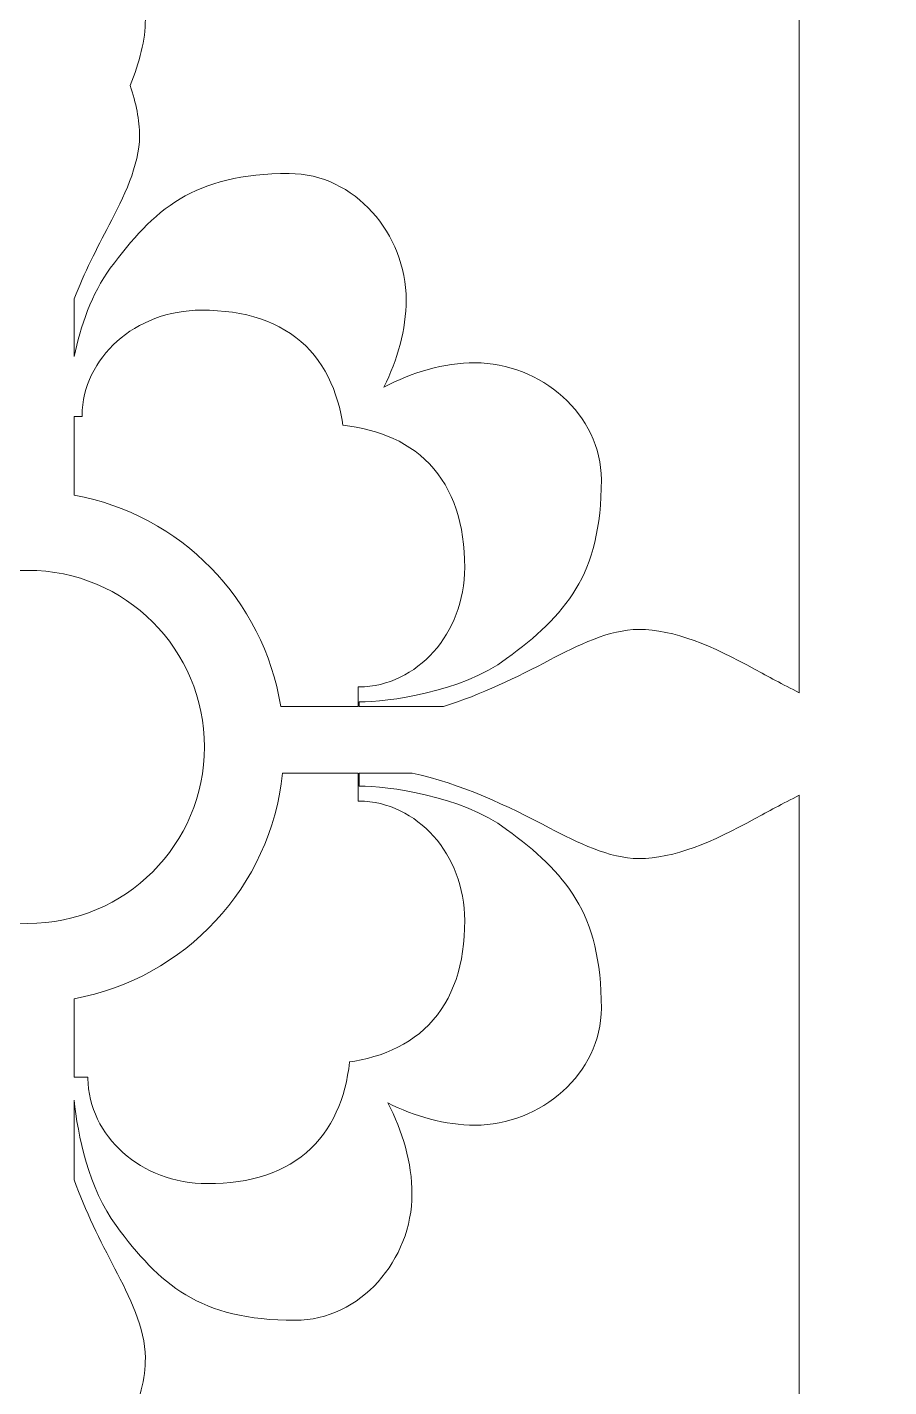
# Model space of a CAD drawing. Header units: centimetres. Extents: x -9.9 to 7.5, y -9.5 to 6.6.
# Drawn here: x -8.785 to -7.96, y -1.533 to -0.231 of the extents above; entities that cross this region are included whole.
import ezdxf

# ---------------------------------------------------------------- set-up
doc = ezdxf.new("R2010")
doc.units = ezdxf.units.CM
doc.header["$MEASUREMENT"] = 0
doc.layers.add('layer 1', color=7, linetype='Continuous')

msp = doc.modelspace()

# ---------------------------------------------------------------- linework, layer by layer
at = {"layer": 'layer 1', "color": 177, "lineweight": 9}
for points, knots in [([(-9.86086, -9.47414), (-9.86086, -9.47414), (-9.86086, 6.55374), (-9.86086, 6.55374), (-9.86086, 6.55374), (-9.86086, 6.55374), (-1.55598, 6.55374), (-1.55598, 6.55374), (-1.55598, 6.55374), (-1.55598, 6.55374), (-1.55598, -9.47414), (-1.55598, -9.47414), (-1.55598, -9.47414), (-1.55598, -9.47414), (-9.86086, -9.47414), (-9.86086, -9.47414)], [0, 0, 0, 0, 0.2, 0.2, 0.2, 0.2, 0.4, 0.4, 0.4, 0.4, 0.6, 0.6, 0.6, 0.6, 1, 1, 1, 1]), ([(-8.04602, -0.86836), (-8.04602, -0.86836), (-8.04602, 0.31577), (-8.04602, 0.31577), (-8.04602, 0.31577), (-8.06159, 0.30773), (-8.07612, 0.29998), (-8.08869, 0.29316), (-8.08869, 0.29316), (-8.129, 0.27074), (-8.16596, 0.25507), (-8.19957, 0.25507), (-8.19957, 0.25507), (-8.22757, 0.25507), (-8.25894, 0.27074), (-8.28471, 0.2842), (-8.28471, 0.2842), (-8.32504, 0.30561), (-8.37021, 0.32701), (-8.41667, 0.33685), (-8.41667, 0.33685), (-8.41667, 0.33685), (-8.46728, 0.33685), (-8.46728, 0.33685), (-8.46728, 0.33685), (-8.46728, 0.33685), (-8.46728, 0.32452), (-8.46728, 0.32452), (-8.46728, 0.32452), (-8.4404, 0.32452), (-8.36982, 0.31556), (-8.32615, 0.28307), (-8.32615, 0.28307), (-8.27013, 0.24163), (-8.23542, 0.20356), (-8.23542, 0.11169), (-8.23542, 0.11169), (-8.23542, 0.04896), (-8.29365, -0.00031), (-8.35639, -0.00031), (-8.35639, -0.00031), (-8.38478, -0.00031), (-8.41408, 0.00795), (-8.44005, 0.02104), (-8.44005, 0.02104), (-8.42586, -0.00582), (-8.41679, -0.03656), (-8.41679, -0.0663), (-8.41679, -0.0663), (-8.41679, -0.12905), (-8.46606, -0.18728), (-8.52879, -0.18728), (-8.52879, -0.18728), (-8.62066, -0.18728), (-8.65873, -0.15257), (-8.70017, -0.09655), (-8.70017, -0.09655), (-8.72614, -0.06164), (-8.73708, -0.00953), (-8.74042, 0.0237), (-8.74042, 0.0237), (-8.74042, 0.0237), (-8.74042, -0.05262), (-8.74042, -0.05262), (-8.74042, -0.05262), (-8.72961, -0.08251), (-8.71545, -0.11131), (-8.70129, -0.13799), (-8.70129, -0.13799), (-8.68784, -0.16376), (-8.67217, -0.19512), (-8.67217, -0.22313), (-8.67217, -0.22313), (-8.67217, -0.24308), (-8.67769, -0.26421), (-8.68686, -0.28651), (-8.68686, -0.28651), (-8.68109, -0.30341), (-8.67777, -0.31959), (-8.67777, -0.33506), (-8.67777, -0.33506), (-8.67777, -0.36307), (-8.69344, -0.39444), (-8.7069, -0.4202), (-8.7069, -0.4202), (-8.71873, -0.44248), (-8.73055, -0.46624), (-8.74042, -0.49087), (-8.74042, -0.49087), (-8.74042, -0.49087), (-8.74042, -0.54626), (-8.74042, -0.54626), (-8.74042, -0.54626), (-8.73436, -0.51773), (-8.72361, -0.48563), (-8.70577, -0.46164), (-8.70577, -0.46164), (-8.66433, -0.40563), (-8.62626, -0.37092), (-8.53439, -0.37092), (-8.53439, -0.37092), (-8.47166, -0.37092), (-8.42239, -0.42914), (-8.42239, -0.49189), (-8.42239, -0.49189), (-8.42239, -0.52027), (-8.43065, -0.54958), (-8.44374, -0.57554), (-8.44374, -0.57554), (-8.41688, -0.56135), (-8.38613, -0.55228), (-8.35639, -0.55228), (-8.35639, -0.55228), (-8.29365, -0.55228), (-8.23542, -0.60156), (-8.23542, -0.66429), (-8.23542, -0.66429), (-8.23542, -0.75615), (-8.27013, -0.79422), (-8.32615, -0.83566), (-8.32615, -0.83566), (-8.36982, -0.86815), (-8.4404, -0.87712), (-8.46728, -0.87712), (-8.46728, -0.87712), (-8.46728, -0.87712), (-8.46728, -0.88147), (-8.46728, -0.88147), (-8.46728, -0.88147), (-8.46728, -0.88147), (-8.3865, -0.88147), (-8.3865, -0.88147), (-8.3865, -0.88147), (-8.35074, -0.87026), (-8.31625, -0.85352), (-8.28471, -0.83678), (-8.28471, -0.83678), (-8.25894, -0.82334), (-8.22757, -0.80767), (-8.19957, -0.80767), (-8.19957, -0.80767), (-8.16596, -0.80767), (-8.129, -0.82334), (-8.08869, -0.84575), (-8.08869, -0.84575), (-8.07612, -0.85257), (-8.06159, -0.86032), (-8.04602, -0.86836)], [0, 0, 0, 0, 0.0263158, 0.0263158, 0.0263158, 0.0263158, 0.0526316, 0.0526316, 0.0526316, 0.0526316, 0.0789474, 0.0789474, 0.0789474, 0.0789474, 0.1052632, 0.1052632, 0.1052632, 0.1052632, 0.1315789, 0.1315789, 0.1315789, 0.1315789, 0.1578947, 0.1578947, 0.1578947, 0.1578947, 0.1842105, 0.1842105, 0.1842105, 0.1842105, 0.2105263, 0.2105263, 0.2105263, 0.2105263, 0.2368421, 0.2368421, 0.2368421, 0.2368421, 0.2631579, 0.2631579, 0.2631579, 0.2631579, 0.2894737, 0.2894737, 0.2894737, 0.2894737, 0.3157895, 0.3157895, 0.3157895, 0.3157895, 0.3421053, 0.3421053, 0.3421053, 0.3421053, 0.3684211, 0.3684211, 0.3684211, 0.3684211, 0.3947368, 0.3947368, 0.3947368, 0.3947368, 0.4210526, 0.4210526, 0.4210526, 0.4210526, 0.4473684, 0.4473684, 0.4473684, 0.4473684, 0.4736842, 0.4736842, 0.4736842, 0.4736842, 0.5, 0.5, 0.5, 0.5, 0.5263158, 0.5263158, 0.5263158, 0.5263158, 0.5526316, 0.5526316, 0.5526316, 0.5526316, 0.5789474, 0.5789474, 0.5789474, 0.5789474, 0.6052632, 0.6052632, 0.6052632, 0.6052632, 0.6315789, 0.6315789, 0.6315789, 0.6315789, 0.6578947, 0.6578947, 0.6578947, 0.6578947, 0.6842105, 0.6842105, 0.6842105, 0.6842105, 0.7105263, 0.7105263, 0.7105263, 0.7105263, 0.7368421, 0.7368421, 0.7368421, 0.7368421, 0.7631579, 0.7631579, 0.7631579, 0.7631579, 0.7894737, 0.7894737, 0.7894737, 0.7894737, 0.8157895, 0.8157895, 0.8157895, 0.8157895, 0.8421053, 0.8421053, 0.8421053, 0.8421053, 0.8684211, 0.8684211, 0.8684211, 0.8684211, 0.8947368, 0.8947368, 0.8947368, 0.8947368, 0.9210526, 0.9210526, 0.9210526, 0.9210526, 0.9473684, 0.9473684, 0.9473684, 0.9473684, 1, 1, 1, 1]), ([(-8.74042, -0.60376), (-8.74042, -0.60376), (-8.74042, -0.679), (-8.74042, -0.679), (-8.74042, -0.679), (-8.63869, -0.69758), (-8.55886, -0.77895), (-8.54257, -0.88147), (-8.54257, -0.88147), (-8.54257, -0.88147), (-8.46826, -0.88147), (-8.46826, -0.88147), (-8.46826, -0.88147), (-8.46826, -0.88147), (-8.46826, -0.86268), (-8.46826, -0.86268), (-8.46826, -0.86268), (-8.46826, -0.86268), (-8.4669, -0.86268), (-8.4669, -0.86268), (-8.4669, -0.86268), (-8.4669, -0.86268), (-8.46217, -0.86254), (-8.46217, -0.86254), (-8.46217, -0.86254), (-8.46217, -0.86254), (-8.45709, -0.86208), (-8.45709, -0.86208), (-8.45709, -0.86208), (-8.45709, -0.86208), (-8.45207, -0.86133), (-8.45207, -0.86133), (-8.45207, -0.86133), (-8.45207, -0.86133), (-8.44711, -0.86029), (-8.44711, -0.86029), (-8.44711, -0.86029), (-8.44711, -0.86029), (-8.44225, -0.85899), (-8.44225, -0.85899), (-8.44225, -0.85899), (-8.44225, -0.85899), (-8.43746, -0.85742), (-8.43746, -0.85742), (-8.43746, -0.85742), (-8.43746, -0.85742), (-8.43278, -0.85559), (-8.43278, -0.85559), (-8.43278, -0.85559), (-8.43278, -0.85559), (-8.42821, -0.85352), (-8.42821, -0.85352), (-8.42821, -0.85352), (-8.42821, -0.85352), (-8.42374, -0.85122), (-8.42374, -0.85122), (-8.42374, -0.85122), (-8.42374, -0.85122), (-8.41939, -0.84868), (-8.41939, -0.84868), (-8.41939, -0.84868), (-8.41939, -0.84868), (-8.41518, -0.84593), (-8.41518, -0.84593), (-8.41518, -0.84593), (-8.41518, -0.84593), (-8.41109, -0.84297), (-8.41109, -0.84297), (-8.41109, -0.84297), (-8.41109, -0.84297), (-8.40714, -0.8398), (-8.40714, -0.8398), (-8.40714, -0.8398), (-8.40714, -0.8398), (-8.40333, -0.83643), (-8.40333, -0.83643), (-8.40333, -0.83643), (-8.40333, -0.83643), (-8.39966, -0.83287), (-8.39966, -0.83287), (-8.39966, -0.83287), (-8.39966, -0.83287), (-8.39615, -0.82912), (-8.39615, -0.82912), (-8.39615, -0.82912), (-8.39615, -0.82912), (-8.3928, -0.82519), (-8.3928, -0.82519), (-8.3928, -0.82519), (-8.3928, -0.82519), (-8.38962, -0.82108), (-8.38962, -0.82108), (-8.38962, -0.82108), (-8.38962, -0.82108), (-8.38661, -0.8168), (-8.38661, -0.8168), (-8.38661, -0.8168), (-8.38661, -0.8168), (-8.38378, -0.81236), (-8.38378, -0.81236), (-8.38378, -0.81236), (-8.38378, -0.81236), (-8.38113, -0.80776), (-8.38113, -0.80776), (-8.38113, -0.80776), (-8.38113, -0.80776), (-8.37868, -0.803), (-8.37868, -0.803), (-8.37868, -0.803), (-8.37868, -0.803), (-8.37643, -0.7981), (-8.37643, -0.7981), (-8.37643, -0.7981), (-8.37643, -0.7981), (-8.37438, -0.79305), (-8.37438, -0.79305), (-8.37438, -0.79305), (-8.37438, -0.79305), (-8.37255, -0.78786), (-8.37255, -0.78786), (-8.37255, -0.78786), (-8.37255, -0.78786), (-8.37094, -0.78255), (-8.37094, -0.78255), (-8.37094, -0.78255), (-8.37094, -0.78255), (-8.36956, -0.77711), (-8.36956, -0.77711), (-8.36956, -0.77711), (-8.36956, -0.77711), (-8.36841, -0.77155), (-8.36841, -0.77155), (-8.36841, -0.77155), (-8.36841, -0.77155), (-8.36751, -0.76588), (-8.36751, -0.76588), (-8.36751, -0.76588), (-8.36751, -0.76588), (-8.36686, -0.76012), (-8.36686, -0.76012), (-8.36686, -0.76012), (-8.36686, -0.76012), (-8.36646, -0.75426), (-8.36646, -0.75426), (-8.36646, -0.75426), (-8.36646, -0.75426), (-8.36633, -0.74839), (-8.36633, -0.74839), (-8.36633, -0.74839), (-8.36633, -0.74839), (-8.36646, -0.74065), (-8.36646, -0.74065), (-8.36646, -0.74065), (-8.36646, -0.74065), (-8.36683, -0.73319), (-8.36683, -0.73319), (-8.36683, -0.73319), (-8.36683, -0.73319), (-8.36745, -0.72592), (-8.36745, -0.72592), (-8.36745, -0.72592), (-8.36745, -0.72592), (-8.36833, -0.71883), (-8.36833, -0.71883), (-8.36833, -0.71883), (-8.36833, -0.71883), (-8.36947, -0.71193), (-8.36947, -0.71193), (-8.36947, -0.71193), (-8.36947, -0.71193), (-8.37087, -0.70521), (-8.37087, -0.70521), (-8.37087, -0.70521), (-8.37087, -0.70521), (-8.37254, -0.69868), (-8.37254, -0.69868), (-8.37254, -0.69868), (-8.37254, -0.69868), (-8.37449, -0.69233), (-8.37449, -0.69233), (-8.37449, -0.69233), (-8.37449, -0.69233), (-8.37671, -0.68617), (-8.37671, -0.68617), (-8.37671, -0.68617), (-8.37671, -0.68617), (-8.37921, -0.68021), (-8.37921, -0.68021), (-8.37921, -0.68021), (-8.37921, -0.68021), (-8.38199, -0.67446), (-8.38199, -0.67446), (-8.38199, -0.67446), (-8.38199, -0.67446), (-8.38506, -0.66892), (-8.38506, -0.66892), (-8.38506, -0.66892), (-8.38506, -0.66892), (-8.3884, -0.66361), (-8.3884, -0.66361), (-8.3884, -0.66361), (-8.3884, -0.66361), (-8.39201, -0.65853), (-8.39201, -0.65853), (-8.39201, -0.65853), (-8.39201, -0.65853), (-8.39588, -0.65371), (-8.39588, -0.65371), (-8.39588, -0.65371), (-8.39588, -0.65371), (-8.40001, -0.64913), (-8.40001, -0.64913), (-8.40001, -0.64913), (-8.40001, -0.64913), (-8.40438, -0.64483), (-8.40438, -0.64483), (-8.40438, -0.64483), (-8.40438, -0.64483), (-8.40896, -0.6408), (-8.40896, -0.6408), (-8.40896, -0.6408), (-8.40896, -0.6408), (-8.41376, -0.63705), (-8.41376, -0.63705), (-8.41376, -0.63705), (-8.41376, -0.63705), (-8.41875, -0.63357), (-8.41875, -0.63357), (-8.41875, -0.63357), (-8.41875, -0.63357), (-8.42391, -0.63037), (-8.42391, -0.63037), (-8.42391, -0.63037), (-8.42391, -0.63037), (-8.42923, -0.62745), (-8.42923, -0.62745), (-8.42923, -0.62745), (-8.42923, -0.62745), (-8.4347, -0.62478), (-8.4347, -0.62478), (-8.4347, -0.62478), (-8.4347, -0.62478), (-8.44032, -0.62238), (-8.44032, -0.62238), (-8.44032, -0.62238), (-8.44032, -0.62238), (-8.44605, -0.62022), (-8.44605, -0.62022), (-8.44605, -0.62022), (-8.44605, -0.62022), (-8.45191, -0.61831), (-8.45191, -0.61831), (-8.45191, -0.61831), (-8.45191, -0.61831), (-8.45788, -0.61663), (-8.45788, -0.61663), (-8.45788, -0.61663), (-8.45788, -0.61663), (-8.46395, -0.61516), (-8.46395, -0.61516), (-8.46395, -0.61516), (-8.46395, -0.61516), (-8.47014, -0.61391), (-8.47014, -0.61391), (-8.47014, -0.61391), (-8.47014, -0.61391), (-8.47642, -0.61286), (-8.47642, -0.61286), (-8.47642, -0.61286), (-8.47642, -0.61286), (-8.4828, -0.61201), (-8.4828, -0.61201), (-8.4828, -0.61201), (-8.4828, -0.61201), (-8.48299, -0.61199), (-8.48299, -0.61199), (-8.48299, -0.61199), (-8.48299, -0.61199), (-8.48376, -0.60718), (-8.48376, -0.60718), (-8.48376, -0.60718), (-8.48376, -0.60718), (-8.48496, -0.60092), (-8.48496, -0.60092), (-8.48496, -0.60092), (-8.48496, -0.60092), (-8.48639, -0.59477), (-8.48639, -0.59477), (-8.48639, -0.59477), (-8.48639, -0.59477), (-8.48803, -0.58872), (-8.48803, -0.58872), (-8.48803, -0.58872), (-8.48803, -0.58872), (-8.48991, -0.58279), (-8.48991, -0.58279), (-8.48991, -0.58279), (-8.48991, -0.58279), (-8.49203, -0.57698), (-8.49203, -0.57698), (-8.49203, -0.57698), (-8.49203, -0.57698), (-8.49441, -0.57129), (-8.49441, -0.57129), (-8.49441, -0.57129), (-8.49441, -0.57129), (-8.49704, -0.56575), (-8.49704, -0.56575), (-8.49704, -0.56575), (-8.49704, -0.56575), (-8.49994, -0.56035), (-8.49994, -0.56035), (-8.49994, -0.56035), (-8.49994, -0.56035), (-8.50312, -0.55511), (-8.50312, -0.55511), (-8.50312, -0.55511), (-8.50312, -0.55511), (-8.50658, -0.55005), (-8.50658, -0.55005), (-8.50658, -0.55005), (-8.50658, -0.55005), (-8.51031, -0.54519), (-8.51031, -0.54519), (-8.51031, -0.54519), (-8.51031, -0.54519), (-8.51434, -0.54053), (-8.51434, -0.54053), (-8.51434, -0.54053), (-8.51434, -0.54053), (-8.51864, -0.53608), (-8.51864, -0.53608), (-8.51864, -0.53608), (-8.51864, -0.53608), (-8.52321, -0.53189), (-8.52321, -0.53189), (-8.52321, -0.53189), (-8.52321, -0.53189), (-8.52805, -0.52795), (-8.52805, -0.52795), (-8.52805, -0.52795), (-8.52805, -0.52795), (-8.53314, -0.52428), (-8.53314, -0.52428), (-8.53314, -0.52428), (-8.53314, -0.52428), (-8.53847, -0.52088), (-8.53847, -0.52088), (-8.53847, -0.52088), (-8.53847, -0.52088), (-8.54404, -0.51776), (-8.54404, -0.51776), (-8.54404, -0.51776), (-8.54404, -0.51776), (-8.54982, -0.51493), (-8.54982, -0.51493), (-8.54982, -0.51493), (-8.54982, -0.51493), (-8.55581, -0.51239), (-8.55581, -0.51239), (-8.55581, -0.51239), (-8.55581, -0.51239), (-8.562, -0.51013), (-8.562, -0.51013), (-8.562, -0.51013), (-8.562, -0.51013), (-8.5684, -0.50815), (-8.5684, -0.50815), (-8.5684, -0.50815), (-8.5684, -0.50815), (-8.57497, -0.50645), (-8.57497, -0.50645), (-8.57497, -0.50645), (-8.57497, -0.50645), (-8.58174, -0.50502), (-8.58174, -0.50502), (-8.58174, -0.50502), (-8.58174, -0.50502), (-8.58869, -0.50386), (-8.58869, -0.50386), (-8.58869, -0.50386), (-8.58869, -0.50386), (-8.59583, -0.50297), (-8.59583, -0.50297), (-8.59583, -0.50297), (-8.59583, -0.50297), (-8.60316, -0.50233), (-8.60316, -0.50233), (-8.60316, -0.50233), (-8.60316, -0.50233), (-8.61069, -0.50195), (-8.61069, -0.50195), (-8.61069, -0.50195), (-8.61069, -0.50195), (-8.61849, -0.50182), (-8.61849, -0.50182), (-8.61849, -0.50182), (-8.61849, -0.50182), (-8.62436, -0.50196), (-8.62436, -0.50196), (-8.62436, -0.50196), (-8.62436, -0.50196), (-8.63022, -0.50235), (-8.63022, -0.50235), (-8.63022, -0.50235), (-8.63022, -0.50235), (-8.63599, -0.503), (-8.63599, -0.503), (-8.63599, -0.503), (-8.63599, -0.503), (-8.64166, -0.50391), (-8.64166, -0.50391), (-8.64166, -0.50391), (-8.64166, -0.50391), (-8.64721, -0.50505), (-8.64721, -0.50505), (-8.64721, -0.50505), (-8.64721, -0.50505), (-8.65265, -0.50643), (-8.65265, -0.50643), (-8.65265, -0.50643), (-8.65265, -0.50643), (-8.65797, -0.50804), (-8.65797, -0.50804), (-8.65797, -0.50804), (-8.65797, -0.50804), (-8.66315, -0.50987), (-8.66315, -0.50987), (-8.66315, -0.50987), (-8.66315, -0.50987), (-8.6682, -0.51192), (-8.6682, -0.51192), (-8.6682, -0.51192), (-8.6682, -0.51192), (-8.67311, -0.51418), (-8.67311, -0.51418), (-8.67311, -0.51418), (-8.67311, -0.51418), (-8.67786, -0.51663), (-8.67786, -0.51663), (-8.67786, -0.51663), (-8.67786, -0.51663), (-8.68246, -0.51927), (-8.68246, -0.51927), (-8.68246, -0.51927), (-8.68246, -0.51927), (-8.68691, -0.5221), (-8.68691, -0.5221), (-8.68691, -0.5221), (-8.68691, -0.5221), (-8.69119, -0.52511), (-8.69119, -0.52511), (-8.69119, -0.52511), (-8.69119, -0.52511), (-8.69529, -0.5283), (-8.69529, -0.5283), (-8.69529, -0.5283), (-8.69529, -0.5283), (-8.69922, -0.53164), (-8.69922, -0.53164), (-8.69922, -0.53164), (-8.69922, -0.53164), (-8.70298, -0.53515), (-8.70298, -0.53515), (-8.70298, -0.53515), (-8.70298, -0.53515), (-8.70654, -0.53882), (-8.70654, -0.53882), (-8.70654, -0.53882), (-8.70654, -0.53882), (-8.70991, -0.54263), (-8.70991, -0.54263), (-8.70991, -0.54263), (-8.70991, -0.54263), (-8.71308, -0.54658), (-8.71308, -0.54658), (-8.71308, -0.54658), (-8.71308, -0.54658), (-8.71604, -0.55067), (-8.71604, -0.55067), (-8.71604, -0.55067), (-8.71604, -0.55067), (-8.7188, -0.55489), (-8.7188, -0.55489), (-8.7188, -0.55489), (-8.7188, -0.55489), (-8.72133, -0.55924), (-8.72133, -0.55924), (-8.72133, -0.55924), (-8.72133, -0.55924), (-8.72364, -0.5637), (-8.72364, -0.5637), (-8.72364, -0.5637), (-8.72364, -0.5637), (-8.7257, -0.56827), (-8.7257, -0.56827), (-8.7257, -0.56827), (-8.7257, -0.56827), (-8.72753, -0.57295), (-8.72753, -0.57295), (-8.72753, -0.57295), (-8.72753, -0.57295), (-8.7291, -0.57774), (-8.7291, -0.57774), (-8.7291, -0.57774), (-8.7291, -0.57774), (-8.73041, -0.58261), (-8.73041, -0.58261), (-8.73041, -0.58261), (-8.73041, -0.58261), (-8.73145, -0.58756), (-8.73145, -0.58756), (-8.73145, -0.58756), (-8.73145, -0.58756), (-8.7322, -0.59258), (-8.7322, -0.59258), (-8.7322, -0.59258), (-8.7322, -0.59258), (-8.73265, -0.59766), (-8.73265, -0.59766), (-8.73265, -0.59766), (-8.73265, -0.59766), (-8.73279, -0.60239), (-8.73279, -0.60239), (-8.73279, -0.60239), (-8.73279, -0.60239), (-8.73279, -0.60376), (-8.73279, -0.60376), (-8.73279, -0.60376), (-8.73279, -0.60376), (-8.74042, -0.60376), (-8.74042, -0.60376)], [0, 0, 0, 0, 0.0074627, 0.0074627, 0.0074627, 0.0074627, 0.0149254, 0.0149254, 0.0149254, 0.0149254, 0.0223881, 0.0223881, 0.0223881, 0.0223881, 0.0298507, 0.0298507, 0.0298507, 0.0298507, 0.0373134, 0.0373134, 0.0373134, 0.0373134, 0.0447761, 0.0447761, 0.0447761, 0.0447761, 0.0522388, 0.0522388, 0.0522388, 0.0522388, 0.0597015, 0.0597015, 0.0597015, 0.0597015, 0.0671642, 0.0671642, 0.0671642, 0.0671642, 0.0746269, 0.0746269, 0.0746269, 0.0746269, 0.0820896, 0.0820896, 0.0820896, 0.0820896, 0.0895522, 0.0895522, 0.0895522, 0.0895522, 0.0970149, 0.0970149, 0.0970149, 0.0970149, 0.1044776, 0.1044776, 0.1044776, 0.1044776, 0.1119403, 0.1119403, 0.1119403, 0.1119403, 0.119403, 0.119403, 0.119403, 0.119403, 0.1268657, 0.1268657, 0.1268657, 0.1268657, 0.1343284, 0.1343284, 0.1343284, 0.1343284, 0.141791, 0.141791, 0.141791, 0.141791, 0.1492537, 0.1492537, 0.1492537, 0.1492537, 0.1567164, 0.1567164, 0.1567164, 0.1567164, 0.1641791, 0.1641791, 0.1641791, 0.1641791, 0.1716418, 0.1716418, 0.1716418, 0.1716418, 0.1791045, 0.1791045, 0.1791045, 0.1791045, 0.1865672, 0.1865672, 0.1865672, 0.1865672, 0.1940299, 0.1940299, 0.1940299, 0.1940299, 0.2014925, 0.2014925, 0.2014925, 0.2014925, 0.2089552, 0.2089552, 0.2089552, 0.2089552, 0.2164179, 0.2164179, 0.2164179, 0.2164179, 0.2238806, 0.2238806, 0.2238806, 0.2238806, 0.2313433, 0.2313433, 0.2313433, 0.2313433, 0.238806, 0.238806, 0.238806, 0.238806, 0.2462687, 0.2462687, 0.2462687, 0.2462687, 0.2537313, 0.2537313, 0.2537313, 0.2537313, 0.261194, 0.261194, 0.261194, 0.261194, 0.2686567, 0.2686567, 0.2686567, 0.2686567, 0.2761194, 0.2761194, 0.2761194, 0.2761194, 0.2835821, 0.2835821, 0.2835821, 0.2835821, 0.2910448, 0.2910448, 0.2910448, 0.2910448, 0.2985075, 0.2985075, 0.2985075, 0.2985075, 0.3059701, 0.3059701, 0.3059701, 0.3059701, 0.3134328, 0.3134328, 0.3134328, 0.3134328, 0.3208955, 0.3208955, 0.3208955, 0.3208955, 0.3283582, 0.3283582, 0.3283582, 0.3283582, 0.3358209, 0.3358209, 0.3358209, 0.3358209, 0.3432836, 0.3432836, 0.3432836, 0.3432836, 0.3507463, 0.3507463, 0.3507463, 0.3507463, 0.358209, 0.358209, 0.358209, 0.358209, 0.3656716, 0.3656716, 0.3656716, 0.3656716, 0.3731343, 0.3731343, 0.3731343, 0.3731343, 0.380597, 0.380597, 0.380597, 0.380597, 0.3880597, 0.3880597, 0.3880597, 0.3880597, 0.3955224, 0.3955224, 0.3955224, 0.3955224, 0.4029851, 0.4029851, 0.4029851, 0.4029851, 0.4104478, 0.4104478, 0.4104478, 0.4104478, 0.4179104, 0.4179104, 0.4179104, 0.4179104, 0.4253731, 0.4253731, 0.4253731, 0.4253731, 0.4328358, 0.4328358, 0.4328358, 0.4328358, 0.4402985, 0.4402985, 0.4402985, 0.4402985, 0.4477612, 0.4477612, 0.4477612, 0.4477612, 0.4552239, 0.4552239, 0.4552239, 0.4552239, 0.4626866, 0.4626866, 0.4626866, 0.4626866, 0.4701493, 0.4701493, 0.4701493, 0.4701493, 0.4776119, 0.4776119, 0.4776119, 0.4776119, 0.4850746, 0.4850746, 0.4850746, 0.4850746, 0.4925373, 0.4925373, 0.4925373, 0.4925373, 0.5, 0.5, 0.5, 0.5, 0.5074627, 0.5074627, 0.5074627, 0.5074627, 0.5149254, 0.5149254, 0.5149254, 0.5149254, 0.5223881, 0.5223881, 0.5223881, 0.5223881, 0.5298507, 0.5298507, 0.5298507, 0.5298507, 0.5373134, 0.5373134, 0.5373134, 0.5373134, 0.5447761, 0.5447761, 0.5447761, 0.5447761, 0.5522388, 0.5522388, 0.5522388, 0.5522388, 0.5597015, 0.5597015, 0.5597015, 0.5597015, 0.5671642, 0.5671642, 0.5671642, 0.5671642, 0.5746269, 0.5746269, 0.5746269, 0.5746269, 0.5820896, 0.5820896, 0.5820896, 0.5820896, 0.5895522, 0.5895522, 0.5895522, 0.5895522, 0.5970149, 0.5970149, 0.5970149, 0.5970149, 0.6044776, 0.6044776, 0.6044776, 0.6044776, 0.6119403, 0.6119403, 0.6119403, 0.6119403, 0.619403, 0.619403, 0.619403, 0.619403, 0.6268657, 0.6268657, 0.6268657, 0.6268657, 0.6343284, 0.6343284, 0.6343284, 0.6343284, 0.641791, 0.641791, 0.641791, 0.641791, 0.6492537, 0.6492537, 0.6492537, 0.6492537, 0.6567164, 0.6567164, 0.6567164, 0.6567164, 0.6641791, 0.6641791, 0.6641791, 0.6641791, 0.6716418, 0.6716418, 0.6716418, 0.6716418, 0.6791045, 0.6791045, 0.6791045, 0.6791045, 0.6865672, 0.6865672, 0.6865672, 0.6865672, 0.6940299, 0.6940299, 0.6940299, 0.6940299, 0.7014925, 0.7014925, 0.7014925, 0.7014925, 0.7089552, 0.7089552, 0.7089552, 0.7089552, 0.7164179, 0.7164179, 0.7164179, 0.7164179, 0.7238806, 0.7238806, 0.7238806, 0.7238806, 0.7313433, 0.7313433, 0.7313433, 0.7313433, 0.738806, 0.738806, 0.738806, 0.738806, 0.7462687, 0.7462687, 0.7462687, 0.7462687, 0.7537313, 0.7537313, 0.7537313, 0.7537313, 0.761194, 0.761194, 0.761194, 0.761194, 0.7686567, 0.7686567, 0.7686567, 0.7686567, 0.7761194, 0.7761194, 0.7761194, 0.7761194, 0.7835821, 0.7835821, 0.7835821, 0.7835821, 0.7910448, 0.7910448, 0.7910448, 0.7910448, 0.7985075, 0.7985075, 0.7985075, 0.7985075, 0.8059701, 0.8059701, 0.8059701, 0.8059701, 0.8134328, 0.8134328, 0.8134328, 0.8134328, 0.8208955, 0.8208955, 0.8208955, 0.8208955, 0.8283582, 0.8283582, 0.8283582, 0.8283582, 0.8358209, 0.8358209, 0.8358209, 0.8358209, 0.8432836, 0.8432836, 0.8432836, 0.8432836, 0.8507463, 0.8507463, 0.8507463, 0.8507463, 0.858209, 0.858209, 0.858209, 0.858209, 0.8656716, 0.8656716, 0.8656716, 0.8656716, 0.8731343, 0.8731343, 0.8731343, 0.8731343, 0.880597, 0.880597, 0.880597, 0.880597, 0.8880597, 0.8880597, 0.8880597, 0.8880597, 0.8955224, 0.8955224, 0.8955224, 0.8955224, 0.9029851, 0.9029851, 0.9029851, 0.9029851, 0.9104478, 0.9104478, 0.9104478, 0.9104478, 0.9179104, 0.9179104, 0.9179104, 0.9179104, 0.9253731, 0.9253731, 0.9253731, 0.9253731, 0.9328358, 0.9328358, 0.9328358, 0.9328358, 0.9402985, 0.9402985, 0.9402985, 0.9402985, 0.9477612, 0.9477612, 0.9477612, 0.9477612, 0.9552239, 0.9552239, 0.9552239, 0.9552239, 0.9626866, 0.9626866, 0.9626866, 0.9626866, 0.9701493, 0.9701493, 0.9701493, 0.9701493, 0.9776119, 0.9776119, 0.9776119, 0.9776119, 0.9850746, 0.9850746, 0.9850746, 0.9850746, 1, 1, 1, 1]), ([(-8.95391, -0.92024), (-8.95391, -0.82683), (-8.87816, -0.75107), (-8.78475, -0.75107), (-8.78475, -0.75107), (-8.69133, -0.75107), (-8.61558, -0.82683), (-8.61558, -0.92024), (-8.61558, -0.92024), (-8.61558, -1.01365), (-8.69133, -1.08941), (-8.78475, -1.08941), (-8.78475, -1.08941), (-8.87816, -1.08941), (-8.95391, -1.01365), (-8.95391, -0.92024)], [0, 0, 0, 0, 0.2, 0.2, 0.2, 0.2, 0.4, 0.4, 0.4, 0.4, 0.6, 0.6, 0.6, 0.6, 1, 1, 1, 1]), ([(-8.04602, -2.15065), (-8.04602, -2.15065), (-8.04602, -0.96652), (-8.04602, -0.96652), (-8.04602, -0.96652), (-8.06159, -0.97456), (-8.07612, -0.9823), (-8.08869, -0.98913), (-8.08869, -0.98913), (-8.129, -1.01154), (-8.16596, -1.02721), (-8.19957, -1.02721), (-8.19957, -1.02721), (-8.22757, -1.02721), (-8.25894, -1.01154), (-8.28471, -0.99809), (-8.28471, -0.99809), (-8.32504, -0.97668), (-8.37021, -0.95528), (-8.41667, -0.94544), (-8.41667, -0.94544), (-8.41667, -0.94544), (-8.46728, -0.94544), (-8.46728, -0.94544), (-8.46728, -0.94544), (-8.46728, -0.94544), (-8.46728, -0.95776), (-8.46728, -0.95776), (-8.46728, -0.95776), (-8.4404, -0.95776), (-8.36982, -0.96673), (-8.32615, -0.99921), (-8.32615, -0.99921), (-8.27013, -1.04065), (-8.23542, -1.07873), (-8.23542, -1.17059), (-8.23542, -1.17059), (-8.23542, -1.23332), (-8.29365, -1.2826), (-8.35639, -1.2826), (-8.35639, -1.2826), (-8.38478, -1.2826), (-8.41408, -1.27434), (-8.44005, -1.26124), (-8.44005, -1.26124), (-8.42586, -1.2881), (-8.41679, -1.31885), (-8.41679, -1.34859), (-8.41679, -1.34859), (-8.41679, -1.41133), (-8.46606, -1.46956), (-8.52879, -1.46956), (-8.52879, -1.46956), (-8.62066, -1.46956), (-8.65873, -1.43485), (-8.70017, -1.37884), (-8.70017, -1.37884), (-8.72614, -1.34392), (-8.73708, -1.29182), (-8.74042, -1.25858), (-8.74042, -1.25858), (-8.74042, -1.25858), (-8.74042, -1.33491), (-8.74042, -1.33491), (-8.74042, -1.33491), (-8.72961, -1.3648), (-8.71545, -1.3936), (-8.70129, -1.42028), (-8.70129, -1.42028), (-8.68784, -1.44604), (-8.67217, -1.47741), (-8.67217, -1.50542), (-8.67217, -1.50542), (-8.67217, -1.52536), (-8.67769, -1.54649), (-8.68686, -1.5688), (-8.68686, -1.5688), (-8.68109, -1.58569), (-8.67777, -1.60187), (-8.67777, -1.61735), (-8.67777, -1.61735), (-8.67777, -1.64535), (-8.69344, -1.67672), (-8.7069, -1.70249), (-8.7069, -1.70249), (-8.71873, -1.72477), (-8.73055, -1.74853), (-8.74042, -1.77316), (-8.74042, -1.77316), (-8.74042, -1.77316), (-8.74042, -1.82854), (-8.74042, -1.82854), (-8.74042, -1.82854), (-8.73436, -1.80002), (-8.72361, -1.76791), (-8.70577, -1.74393), (-8.70577, -1.74393), (-8.66433, -1.68791), (-8.62626, -1.6532), (-8.53439, -1.6532), (-8.53439, -1.6532), (-8.47166, -1.6532), (-8.42239, -1.71143), (-8.42239, -1.77417), (-8.42239, -1.77417), (-8.42239, -1.80256), (-8.43065, -1.83186), (-8.44374, -1.85783), (-8.44374, -1.85783), (-8.41688, -1.84364), (-8.38613, -1.83457), (-8.35639, -1.83457), (-8.35639, -1.83457), (-8.29365, -1.83457), (-8.23542, -1.88384), (-8.23542, -1.94657), (-8.23542, -1.94657), (-8.23542, -2.03844), (-8.27013, -2.07651), (-8.32615, -2.11795), (-8.32615, -2.11795), (-8.36982, -2.15044), (-8.4404, -2.1594), (-8.46728, -2.1594), (-8.46728, -2.1594), (-8.46728, -2.1594), (-8.46728, -2.16376), (-8.46728, -2.16376), (-8.46728, -2.16376), (-8.46728, -2.16376), (-8.3865, -2.16376), (-8.3865, -2.16376), (-8.3865, -2.16376), (-8.35074, -2.15255), (-8.31625, -2.13581), (-8.28471, -2.11907), (-8.28471, -2.11907), (-8.25894, -2.10562), (-8.22757, -2.08995), (-8.19957, -2.08995), (-8.19957, -2.08995), (-8.16596, -2.08995), (-8.129, -2.10562), (-8.08869, -2.12804), (-8.08869, -2.12804), (-8.07612, -2.13486), (-8.06159, -2.14261), (-8.04602, -2.15065)], [0, 0, 0, 0, 0.0263158, 0.0263158, 0.0263158, 0.0263158, 0.0526316, 0.0526316, 0.0526316, 0.0526316, 0.0789474, 0.0789474, 0.0789474, 0.0789474, 0.1052632, 0.1052632, 0.1052632, 0.1052632, 0.1315789, 0.1315789, 0.1315789, 0.1315789, 0.1578947, 0.1578947, 0.1578947, 0.1578947, 0.1842105, 0.1842105, 0.1842105, 0.1842105, 0.2105263, 0.2105263, 0.2105263, 0.2105263, 0.2368421, 0.2368421, 0.2368421, 0.2368421, 0.2631579, 0.2631579, 0.2631579, 0.2631579, 0.2894737, 0.2894737, 0.2894737, 0.2894737, 0.3157895, 0.3157895, 0.3157895, 0.3157895, 0.3421053, 0.3421053, 0.3421053, 0.3421053, 0.3684211, 0.3684211, 0.3684211, 0.3684211, 0.3947368, 0.3947368, 0.3947368, 0.3947368, 0.4210526, 0.4210526, 0.4210526, 0.4210526, 0.4473684, 0.4473684, 0.4473684, 0.4473684, 0.4736842, 0.4736842, 0.4736842, 0.4736842, 0.5, 0.5, 0.5, 0.5, 0.5263158, 0.5263158, 0.5263158, 0.5263158, 0.5526316, 0.5526316, 0.5526316, 0.5526316, 0.5789474, 0.5789474, 0.5789474, 0.5789474, 0.6052632, 0.6052632, 0.6052632, 0.6052632, 0.6315789, 0.6315789, 0.6315789, 0.6315789, 0.6578947, 0.6578947, 0.6578947, 0.6578947, 0.6842105, 0.6842105, 0.6842105, 0.6842105, 0.7105263, 0.7105263, 0.7105263, 0.7105263, 0.7368421, 0.7368421, 0.7368421, 0.7368421, 0.7631579, 0.7631579, 0.7631579, 0.7631579, 0.7894737, 0.7894737, 0.7894737, 0.7894737, 0.8157895, 0.8157895, 0.8157895, 0.8157895, 0.8421053, 0.8421053, 0.8421053, 0.8421053, 0.8684211, 0.8684211, 0.8684211, 0.8684211, 0.8947368, 0.8947368, 0.8947368, 0.8947368, 0.9210526, 0.9210526, 0.9210526, 0.9210526, 0.9473684, 0.9473684, 0.9473684, 0.9473684, 1, 1, 1, 1]), ([(-8.46826, -0.94544), (-8.46826, -0.94544), (-8.5408, -0.94544), (-8.5408, -0.94544), (-8.5408, -0.94544), (-8.55192, -1.05428), (-8.63424, -1.14208), (-8.74042, -1.16147), (-8.74042, -1.16147), (-8.74042, -1.16147), (-8.74042, -1.23672), (-8.74042, -1.23672), (-8.74042, -1.23672), (-8.74042, -1.23672), (-8.72718, -1.23672), (-8.72718, -1.23672), (-8.72718, -1.23672), (-8.72718, -1.23672), (-8.72718, -1.23809), (-8.72718, -1.23809), (-8.72718, -1.23809), (-8.72718, -1.23809), (-8.72704, -1.24282), (-8.72704, -1.24282), (-8.72704, -1.24282), (-8.72704, -1.24282), (-8.72658, -1.2479), (-8.72658, -1.2479), (-8.72658, -1.2479), (-8.72658, -1.2479), (-8.72583, -1.25292), (-8.72583, -1.25292), (-8.72583, -1.25292), (-8.72583, -1.25292), (-8.7248, -1.25787), (-8.7248, -1.25787), (-8.7248, -1.25787), (-8.7248, -1.25787), (-8.72349, -1.26274), (-8.72349, -1.26274), (-8.72349, -1.26274), (-8.72349, -1.26274), (-8.72192, -1.26752), (-8.72192, -1.26752), (-8.72192, -1.26752), (-8.72192, -1.26752), (-8.7201, -1.27221), (-8.7201, -1.27221), (-8.7201, -1.27221), (-8.7201, -1.27221), (-8.71803, -1.27678), (-8.71803, -1.27678), (-8.71803, -1.27678), (-8.71803, -1.27678), (-8.71573, -1.28124), (-8.71573, -1.28124), (-8.71573, -1.28124), (-8.71573, -1.28124), (-8.71319, -1.28559), (-8.71319, -1.28559), (-8.71319, -1.28559), (-8.71319, -1.28559), (-8.71044, -1.28981), (-8.71044, -1.28981), (-8.71044, -1.28981), (-8.71044, -1.28981), (-8.70747, -1.2939), (-8.70747, -1.2939), (-8.70747, -1.2939), (-8.70747, -1.2939), (-8.70431, -1.29785), (-8.70431, -1.29785), (-8.70431, -1.29785), (-8.70431, -1.29785), (-8.70093, -1.30166), (-8.70093, -1.30166), (-8.70093, -1.30166), (-8.70093, -1.30166), (-8.69737, -1.30533), (-8.69737, -1.30533), (-8.69737, -1.30533), (-8.69737, -1.30533), (-8.69362, -1.30883), (-8.69362, -1.30883), (-8.69362, -1.30883), (-8.69362, -1.30883), (-8.6897, -1.31218), (-8.6897, -1.31218), (-8.6897, -1.31218), (-8.6897, -1.31218), (-8.68559, -1.31536), (-8.68559, -1.31536), (-8.68559, -1.31536), (-8.68559, -1.31536), (-8.68131, -1.31838), (-8.68131, -1.31838), (-8.68131, -1.31838), (-8.68131, -1.31838), (-8.67687, -1.32121), (-8.67687, -1.32121), (-8.67687, -1.32121), (-8.67687, -1.32121), (-8.67226, -1.32385), (-8.67226, -1.32385), (-8.67226, -1.32385), (-8.67226, -1.32385), (-8.6675, -1.32631), (-8.6675, -1.32631), (-8.6675, -1.32631), (-8.6675, -1.32631), (-8.6626, -1.32856), (-8.6626, -1.32856), (-8.6626, -1.32856), (-8.6626, -1.32856), (-8.65755, -1.3306), (-8.65755, -1.3306), (-8.65755, -1.3306), (-8.65755, -1.3306), (-8.65237, -1.33244), (-8.65237, -1.33244), (-8.65237, -1.33244), (-8.65237, -1.33244), (-8.64705, -1.33405), (-8.64705, -1.33405), (-8.64705, -1.33405), (-8.64705, -1.33405), (-8.64161, -1.33543), (-8.64161, -1.33543), (-8.64161, -1.33543), (-8.64161, -1.33543), (-8.63605, -1.33657), (-8.63605, -1.33657), (-8.63605, -1.33657), (-8.63605, -1.33657), (-8.63039, -1.33748), (-8.63039, -1.33748), (-8.63039, -1.33748), (-8.63039, -1.33748), (-8.62462, -1.33813), (-8.62462, -1.33813), (-8.62462, -1.33813), (-8.62462, -1.33813), (-8.61876, -1.33852), (-8.61876, -1.33852), (-8.61876, -1.33852), (-8.61876, -1.33852), (-8.61289, -1.33865), (-8.61289, -1.33865), (-8.61289, -1.33865), (-8.61289, -1.33865), (-8.60516, -1.33853), (-8.60516, -1.33853), (-8.60516, -1.33853), (-8.60516, -1.33853), (-8.5977, -1.33816), (-8.5977, -1.33816), (-8.5977, -1.33816), (-8.5977, -1.33816), (-8.59042, -1.33753), (-8.59042, -1.33753), (-8.59042, -1.33753), (-8.59042, -1.33753), (-8.58334, -1.33666), (-8.58334, -1.33666), (-8.58334, -1.33666), (-8.58334, -1.33666), (-8.57643, -1.33552), (-8.57643, -1.33552), (-8.57643, -1.33552), (-8.57643, -1.33552), (-8.56972, -1.33411), (-8.56972, -1.33411), (-8.56972, -1.33411), (-8.56972, -1.33411), (-8.56318, -1.33244), (-8.56318, -1.33244), (-8.56318, -1.33244), (-8.56318, -1.33244), (-8.55683, -1.3305), (-8.55683, -1.3305), (-8.55683, -1.3305), (-8.55683, -1.3305), (-8.55068, -1.32828), (-8.55068, -1.32828), (-8.55068, -1.32828), (-8.55068, -1.32828), (-8.54472, -1.32577), (-8.54472, -1.32577), (-8.54472, -1.32577), (-8.54472, -1.32577), (-8.53897, -1.32299), (-8.53897, -1.32299), (-8.53897, -1.32299), (-8.53897, -1.32299), (-8.53342, -1.31993), (-8.53342, -1.31993), (-8.53342, -1.31993), (-8.53342, -1.31993), (-8.52811, -1.31659), (-8.52811, -1.31659), (-8.52811, -1.31659), (-8.52811, -1.31659), (-8.52304, -1.31298), (-8.52304, -1.31298), (-8.52304, -1.31298), (-8.52304, -1.31298), (-8.51821, -1.3091), (-8.51821, -1.3091), (-8.51821, -1.3091), (-8.51821, -1.3091), (-8.51364, -1.30498), (-8.51364, -1.30498), (-8.51364, -1.30498), (-8.51364, -1.30498), (-8.50934, -1.30061), (-8.50934, -1.30061), (-8.50934, -1.30061), (-8.50934, -1.30061), (-8.5053, -1.29602), (-8.5053, -1.29602), (-8.5053, -1.29602), (-8.5053, -1.29602), (-8.50155, -1.29123), (-8.50155, -1.29123), (-8.50155, -1.29123), (-8.50155, -1.29123), (-8.49808, -1.28624), (-8.49808, -1.28624), (-8.49808, -1.28624), (-8.49808, -1.28624), (-8.49488, -1.28108), (-8.49488, -1.28108), (-8.49488, -1.28108), (-8.49488, -1.28108), (-8.49195, -1.27575), (-8.49195, -1.27575), (-8.49195, -1.27575), (-8.49195, -1.27575), (-8.48929, -1.27028), (-8.48929, -1.27028), (-8.48929, -1.27028), (-8.48929, -1.27028), (-8.48688, -1.26467), (-8.48688, -1.26467), (-8.48688, -1.26467), (-8.48688, -1.26467), (-8.48473, -1.25893), (-8.48473, -1.25893), (-8.48473, -1.25893), (-8.48473, -1.25893), (-8.48281, -1.25308), (-8.48281, -1.25308), (-8.48281, -1.25308), (-8.48281, -1.25308), (-8.48113, -1.24711), (-8.48113, -1.24711), (-8.48113, -1.24711), (-8.48113, -1.24711), (-8.47967, -1.24103), (-8.47967, -1.24103), (-8.47967, -1.24103), (-8.47967, -1.24103), (-8.47842, -1.23485), (-8.47842, -1.23485), (-8.47842, -1.23485), (-8.47842, -1.23485), (-8.47737, -1.22856), (-8.47737, -1.22856), (-8.47737, -1.22856), (-8.47737, -1.22856), (-8.47652, -1.22218), (-8.47652, -1.22218), (-8.47652, -1.22218), (-8.47652, -1.22218), (-8.4765, -1.22199), (-8.4765, -1.22199), (-8.4765, -1.22199), (-8.4765, -1.22199), (-8.47169, -1.22123), (-8.47169, -1.22123), (-8.47169, -1.22123), (-8.47169, -1.22123), (-8.46543, -1.22002), (-8.46543, -1.22002), (-8.46543, -1.22002), (-8.46543, -1.22002), (-8.45928, -1.2186), (-8.45928, -1.2186), (-8.45928, -1.2186), (-8.45928, -1.2186), (-8.45323, -1.21695), (-8.45323, -1.21695), (-8.45323, -1.21695), (-8.45323, -1.21695), (-8.44729, -1.21508), (-8.44729, -1.21508), (-8.44729, -1.21508), (-8.44729, -1.21508), (-8.44148, -1.21295), (-8.44148, -1.21295), (-8.44148, -1.21295), (-8.44148, -1.21295), (-8.4358, -1.21058), (-8.4358, -1.21058), (-8.4358, -1.21058), (-8.4358, -1.21058), (-8.43025, -1.20795), (-8.43025, -1.20795), (-8.43025, -1.20795), (-8.43025, -1.20795), (-8.42486, -1.20505), (-8.42486, -1.20505), (-8.42486, -1.20505), (-8.42486, -1.20505), (-8.41962, -1.20187), (-8.41962, -1.20187), (-8.41962, -1.20187), (-8.41962, -1.20187), (-8.41456, -1.19841), (-8.41456, -1.19841), (-8.41456, -1.19841), (-8.41456, -1.19841), (-8.40969, -1.19467), (-8.40969, -1.19467), (-8.40969, -1.19467), (-8.40969, -1.19467), (-8.40503, -1.19065), (-8.40503, -1.19065), (-8.40503, -1.19065), (-8.40503, -1.19065), (-8.40059, -1.18634), (-8.40059, -1.18634), (-8.40059, -1.18634), (-8.40059, -1.18634), (-8.3964, -1.18178), (-8.3964, -1.18178), (-8.3964, -1.18178), (-8.3964, -1.18178), (-8.39246, -1.17694), (-8.39246, -1.17694), (-8.39246, -1.17694), (-8.39246, -1.17694), (-8.38879, -1.17185), (-8.38879, -1.17185), (-8.38879, -1.17185), (-8.38879, -1.17185), (-8.38539, -1.16652), (-8.38539, -1.16652), (-8.38539, -1.16652), (-8.38539, -1.16652), (-8.38227, -1.16095), (-8.38227, -1.16095), (-8.38227, -1.16095), (-8.38227, -1.16095), (-8.37944, -1.15517), (-8.37944, -1.15517), (-8.37944, -1.15517), (-8.37944, -1.15517), (-8.3769, -1.14918), (-8.3769, -1.14918), (-8.3769, -1.14918), (-8.3769, -1.14918), (-8.37463, -1.14298), (-8.37463, -1.14298), (-8.37463, -1.14298), (-8.37463, -1.14298), (-8.37265, -1.13659), (-8.37265, -1.13659), (-8.37265, -1.13659), (-8.37265, -1.13659), (-8.37095, -1.13001), (-8.37095, -1.13001), (-8.37095, -1.13001), (-8.37095, -1.13001), (-8.36953, -1.12325), (-8.36953, -1.12325), (-8.36953, -1.12325), (-8.36953, -1.12325), (-8.36837, -1.11629), (-8.36837, -1.11629), (-8.36837, -1.11629), (-8.36837, -1.11629), (-8.36747, -1.10915), (-8.36747, -1.10915), (-8.36747, -1.10915), (-8.36747, -1.10915), (-8.36684, -1.10182), (-8.36684, -1.10182), (-8.36684, -1.10182), (-8.36684, -1.10182), (-8.36646, -1.0943), (-8.36646, -1.0943), (-8.36646, -1.0943), (-8.36646, -1.0943), (-8.36633, -1.08649), (-8.36633, -1.08649), (-8.36633, -1.08649), (-8.36633, -1.08649), (-8.36646, -1.08062), (-8.36646, -1.08062), (-8.36646, -1.08062), (-8.36646, -1.08062), (-8.36686, -1.07476), (-8.36686, -1.07476), (-8.36686, -1.07476), (-8.36686, -1.07476), (-8.36751, -1.069), (-8.36751, -1.069), (-8.36751, -1.069), (-8.36751, -1.069), (-8.36841, -1.06333), (-8.36841, -1.06333), (-8.36841, -1.06333), (-8.36841, -1.06333), (-8.36956, -1.05777), (-8.36956, -1.05777), (-8.36956, -1.05777), (-8.36956, -1.05777), (-8.37094, -1.05234), (-8.37094, -1.05234), (-8.37094, -1.05234), (-8.37094, -1.05234), (-8.37255, -1.04702), (-8.37255, -1.04702), (-8.37255, -1.04702), (-8.37255, -1.04702), (-8.37438, -1.04183), (-8.37438, -1.04183), (-8.37438, -1.04183), (-8.37438, -1.04183), (-8.37643, -1.03678), (-8.37643, -1.03678), (-8.37643, -1.03678), (-8.37643, -1.03678), (-8.37868, -1.03188), (-8.37868, -1.03188), (-8.37868, -1.03188), (-8.37868, -1.03188), (-8.38113, -1.02712), (-8.38113, -1.02712), (-8.38113, -1.02712), (-8.38113, -1.02712), (-8.38378, -1.02252), (-8.38378, -1.02252), (-8.38378, -1.02252), (-8.38378, -1.02252), (-8.38661, -1.01808), (-8.38661, -1.01808), (-8.38661, -1.01808), (-8.38661, -1.01808), (-8.38962, -1.0138), (-8.38962, -1.0138), (-8.38962, -1.0138), (-8.38962, -1.0138), (-8.3928, -1.00969), (-8.3928, -1.00969), (-8.3928, -1.00969), (-8.3928, -1.00969), (-8.39615, -1.00576), (-8.39615, -1.00576), (-8.39615, -1.00576), (-8.39615, -1.00576), (-8.39966, -1.00201), (-8.39966, -1.00201), (-8.39966, -1.00201), (-8.39966, -1.00201), (-8.40333, -0.99845), (-8.40333, -0.99845), (-8.40333, -0.99845), (-8.40333, -0.99845), (-8.40713, -0.99508), (-8.40713, -0.99508), (-8.40713, -0.99508), (-8.40713, -0.99508), (-8.41108, -0.99191), (-8.41108, -0.99191), (-8.41108, -0.99191), (-8.41108, -0.99191), (-8.41518, -0.98894), (-8.41518, -0.98894), (-8.41518, -0.98894), (-8.41518, -0.98894), (-8.41939, -0.98619), (-8.41939, -0.98619), (-8.41939, -0.98619), (-8.41939, -0.98619), (-8.42374, -0.98366), (-8.42374, -0.98366), (-8.42374, -0.98366), (-8.42374, -0.98366), (-8.4282, -0.98135), (-8.4282, -0.98135), (-8.4282, -0.98135), (-8.4282, -0.98135), (-8.43278, -0.97928), (-8.43278, -0.97928), (-8.43278, -0.97928), (-8.43278, -0.97928), (-8.43746, -0.97745), (-8.43746, -0.97745), (-8.43746, -0.97745), (-8.43746, -0.97745), (-8.44224, -0.97589), (-8.44224, -0.97589), (-8.44224, -0.97589), (-8.44224, -0.97589), (-8.44711, -0.97458), (-8.44711, -0.97458), (-8.44711, -0.97458), (-8.44711, -0.97458), (-8.45207, -0.97354), (-8.45207, -0.97354), (-8.45207, -0.97354), (-8.45207, -0.97354), (-8.45708, -0.97279), (-8.45708, -0.97279), (-8.45708, -0.97279), (-8.45708, -0.97279), (-8.46216, -0.97233), (-8.46216, -0.97233), (-8.46216, -0.97233), (-8.46216, -0.97233), (-8.46689, -0.97219), (-8.46689, -0.97219), (-8.46689, -0.97219), (-8.46689, -0.97219), (-8.46826, -0.97219), (-8.46826, -0.97219), (-8.46826, -0.97219), (-8.46826, -0.97219), (-8.46826, -0.94544), (-8.46826, -0.94544)], [0, 0, 0, 0, 0.0074627, 0.0074627, 0.0074627, 0.0074627, 0.0149254, 0.0149254, 0.0149254, 0.0149254, 0.0223881, 0.0223881, 0.0223881, 0.0223881, 0.0298507, 0.0298507, 0.0298507, 0.0298507, 0.0373134, 0.0373134, 0.0373134, 0.0373134, 0.0447761, 0.0447761, 0.0447761, 0.0447761, 0.0522388, 0.0522388, 0.0522388, 0.0522388, 0.0597015, 0.0597015, 0.0597015, 0.0597015, 0.0671642, 0.0671642, 0.0671642, 0.0671642, 0.0746269, 0.0746269, 0.0746269, 0.0746269, 0.0820896, 0.0820896, 0.0820896, 0.0820896, 0.0895522, 0.0895522, 0.0895522, 0.0895522, 0.0970149, 0.0970149, 0.0970149, 0.0970149, 0.1044776, 0.1044776, 0.1044776, 0.1044776, 0.1119403, 0.1119403, 0.1119403, 0.1119403, 0.119403, 0.119403, 0.119403, 0.119403, 0.1268657, 0.1268657, 0.1268657, 0.1268657, 0.1343284, 0.1343284, 0.1343284, 0.1343284, 0.141791, 0.141791, 0.141791, 0.141791, 0.1492537, 0.1492537, 0.1492537, 0.1492537, 0.1567164, 0.1567164, 0.1567164, 0.1567164, 0.1641791, 0.1641791, 0.1641791, 0.1641791, 0.1716418, 0.1716418, 0.1716418, 0.1716418, 0.1791045, 0.1791045, 0.1791045, 0.1791045, 0.1865672, 0.1865672, 0.1865672, 0.1865672, 0.1940299, 0.1940299, 0.1940299, 0.1940299, 0.2014925, 0.2014925, 0.2014925, 0.2014925, 0.2089552, 0.2089552, 0.2089552, 0.2089552, 0.2164179, 0.2164179, 0.2164179, 0.2164179, 0.2238806, 0.2238806, 0.2238806, 0.2238806, 0.2313433, 0.2313433, 0.2313433, 0.2313433, 0.238806, 0.238806, 0.238806, 0.238806, 0.2462687, 0.2462687, 0.2462687, 0.2462687, 0.2537313, 0.2537313, 0.2537313, 0.2537313, 0.261194, 0.261194, 0.261194, 0.261194, 0.2686567, 0.2686567, 0.2686567, 0.2686567, 0.2761194, 0.2761194, 0.2761194, 0.2761194, 0.2835821, 0.2835821, 0.2835821, 0.2835821, 0.2910448, 0.2910448, 0.2910448, 0.2910448, 0.2985075, 0.2985075, 0.2985075, 0.2985075, 0.3059701, 0.3059701, 0.3059701, 0.3059701, 0.3134328, 0.3134328, 0.3134328, 0.3134328, 0.3208955, 0.3208955, 0.3208955, 0.3208955, 0.3283582, 0.3283582, 0.3283582, 0.3283582, 0.3358209, 0.3358209, 0.3358209, 0.3358209, 0.3432836, 0.3432836, 0.3432836, 0.3432836, 0.3507463, 0.3507463, 0.3507463, 0.3507463, 0.358209, 0.358209, 0.358209, 0.358209, 0.3656716, 0.3656716, 0.3656716, 0.3656716, 0.3731343, 0.3731343, 0.3731343, 0.3731343, 0.380597, 0.380597, 0.380597, 0.380597, 0.3880597, 0.3880597, 0.3880597, 0.3880597, 0.3955224, 0.3955224, 0.3955224, 0.3955224, 0.4029851, 0.4029851, 0.4029851, 0.4029851, 0.4104478, 0.4104478, 0.4104478, 0.4104478, 0.4179104, 0.4179104, 0.4179104, 0.4179104, 0.4253731, 0.4253731, 0.4253731, 0.4253731, 0.4328358, 0.4328358, 0.4328358, 0.4328358, 0.4402985, 0.4402985, 0.4402985, 0.4402985, 0.4477612, 0.4477612, 0.4477612, 0.4477612, 0.4552239, 0.4552239, 0.4552239, 0.4552239, 0.4626866, 0.4626866, 0.4626866, 0.4626866, 0.4701493, 0.4701493, 0.4701493, 0.4701493, 0.4776119, 0.4776119, 0.4776119, 0.4776119, 0.4850746, 0.4850746, 0.4850746, 0.4850746, 0.4925373, 0.4925373, 0.4925373, 0.4925373, 0.5, 0.5, 0.5, 0.5, 0.5074627, 0.5074627, 0.5074627, 0.5074627, 0.5149254, 0.5149254, 0.5149254, 0.5149254, 0.5223881, 0.5223881, 0.5223881, 0.5223881, 0.5298507, 0.5298507, 0.5298507, 0.5298507, 0.5373134, 0.5373134, 0.5373134, 0.5373134, 0.5447761, 0.5447761, 0.5447761, 0.5447761, 0.5522388, 0.5522388, 0.5522388, 0.5522388, 0.5597015, 0.5597015, 0.5597015, 0.5597015, 0.5671642, 0.5671642, 0.5671642, 0.5671642, 0.5746269, 0.5746269, 0.5746269, 0.5746269, 0.5820896, 0.5820896, 0.5820896, 0.5820896, 0.5895522, 0.5895522, 0.5895522, 0.5895522, 0.5970149, 0.5970149, 0.5970149, 0.5970149, 0.6044776, 0.6044776, 0.6044776, 0.6044776, 0.6119403, 0.6119403, 0.6119403, 0.6119403, 0.619403, 0.619403, 0.619403, 0.619403, 0.6268657, 0.6268657, 0.6268657, 0.6268657, 0.6343284, 0.6343284, 0.6343284, 0.6343284, 0.641791, 0.641791, 0.641791, 0.641791, 0.6492537, 0.6492537, 0.6492537, 0.6492537, 0.6567164, 0.6567164, 0.6567164, 0.6567164, 0.6641791, 0.6641791, 0.6641791, 0.6641791, 0.6716418, 0.6716418, 0.6716418, 0.6716418, 0.6791045, 0.6791045, 0.6791045, 0.6791045, 0.6865672, 0.6865672, 0.6865672, 0.6865672, 0.6940299, 0.6940299, 0.6940299, 0.6940299, 0.7014925, 0.7014925, 0.7014925, 0.7014925, 0.7089552, 0.7089552, 0.7089552, 0.7089552, 0.7164179, 0.7164179, 0.7164179, 0.7164179, 0.7238806, 0.7238806, 0.7238806, 0.7238806, 0.7313433, 0.7313433, 0.7313433, 0.7313433, 0.738806, 0.738806, 0.738806, 0.738806, 0.7462687, 0.7462687, 0.7462687, 0.7462687, 0.7537313, 0.7537313, 0.7537313, 0.7537313, 0.761194, 0.761194, 0.761194, 0.761194, 0.7686567, 0.7686567, 0.7686567, 0.7686567, 0.7761194, 0.7761194, 0.7761194, 0.7761194, 0.7835821, 0.7835821, 0.7835821, 0.7835821, 0.7910448, 0.7910448, 0.7910448, 0.7910448, 0.7985075, 0.7985075, 0.7985075, 0.7985075, 0.8059701, 0.8059701, 0.8059701, 0.8059701, 0.8134328, 0.8134328, 0.8134328, 0.8134328, 0.8208955, 0.8208955, 0.8208955, 0.8208955, 0.8283582, 0.8283582, 0.8283582, 0.8283582, 0.8358209, 0.8358209, 0.8358209, 0.8358209, 0.8432836, 0.8432836, 0.8432836, 0.8432836, 0.8507463, 0.8507463, 0.8507463, 0.8507463, 0.858209, 0.858209, 0.858209, 0.858209, 0.8656716, 0.8656716, 0.8656716, 0.8656716, 0.8731343, 0.8731343, 0.8731343, 0.8731343, 0.880597, 0.880597, 0.880597, 0.880597, 0.8880597, 0.8880597, 0.8880597, 0.8880597, 0.8955224, 0.8955224, 0.8955224, 0.8955224, 0.9029851, 0.9029851, 0.9029851, 0.9029851, 0.9104478, 0.9104478, 0.9104478, 0.9104478, 0.9179104, 0.9179104, 0.9179104, 0.9179104, 0.9253731, 0.9253731, 0.9253731, 0.9253731, 0.9328358, 0.9328358, 0.9328358, 0.9328358, 0.9402985, 0.9402985, 0.9402985, 0.9402985, 0.9477612, 0.9477612, 0.9477612, 0.9477612, 0.9552239, 0.9552239, 0.9552239, 0.9552239, 0.9626866, 0.9626866, 0.9626866, 0.9626866, 0.9701493, 0.9701493, 0.9701493, 0.9701493, 0.9776119, 0.9776119, 0.9776119, 0.9776119, 0.9850746, 0.9850746, 0.9850746, 0.9850746, 1, 1, 1, 1])]:
    msp.add_open_spline(points, degree=3, knots=knots, dxfattribs=at)

doc.saveas('drawing.dxf')
